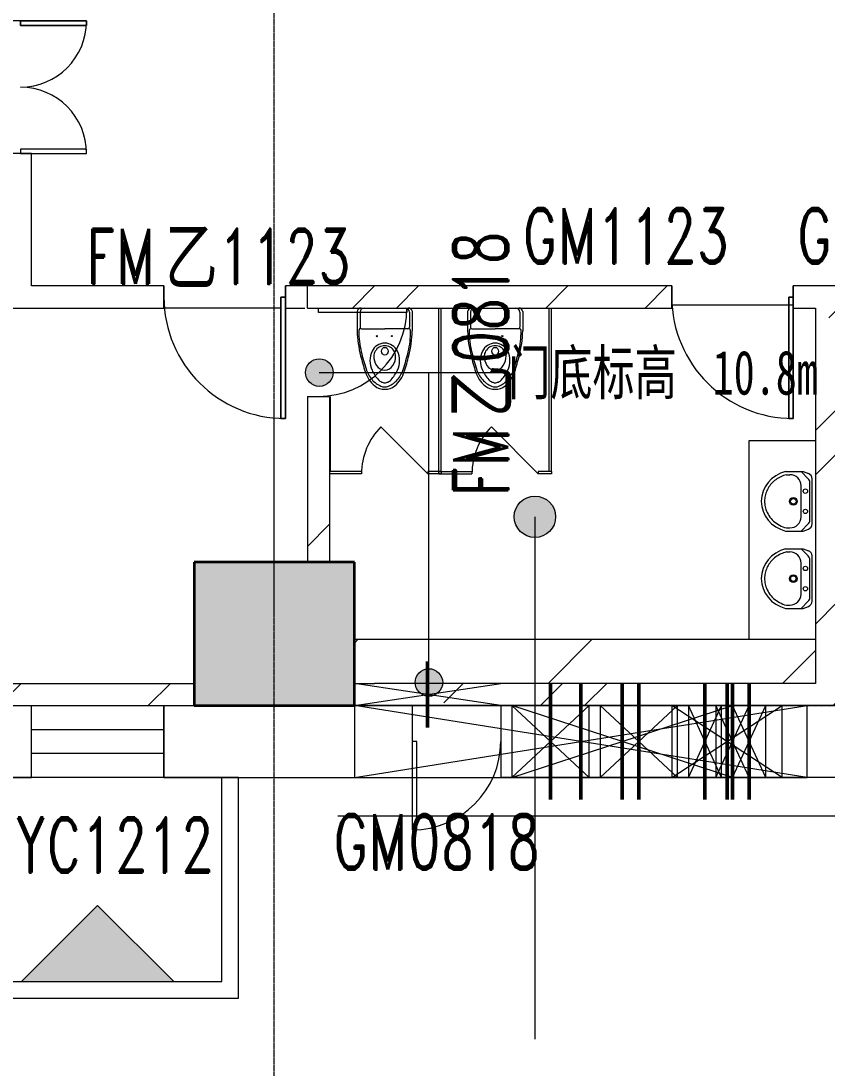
# Model space of a CAD drawing. Header units: millimetres. Extents: x -172041 to 399210, y -31706 to 192400.
# Drawn here: x 252105 to 259406, y -3283 to 6200 of the extents above; entities that cross this region are included whole.
import ezdxf

# ---------------------------------------------------------------- set-up
doc = ezdxf.new("R2010")
doc.units = ezdxf.units.MM
doc.linetypes.add('1_1', pattern=[2, 1, -1])
doc.linetypes.add('轴网线', pattern=[22.04, 18.38, -1.83, 0, -1.83])
doc.layers.get('0').update_dxf_attribs({"color": 8})
for name, color, linetype, lineweight in [('A-ANNO-NOTE', 8, 'Continuous', 5), ('A-AREA-IDEN', 8, 'Continuous', 9), ('A-DETL-THIN', 8, 'Continuous', 5), ('A-DOOR', 8, 'Continuous', 5), ('A-DOOR-IDEN', 8, 'Continuous', 9), ('A-DOOR-OPNG', 8, 'Continuous', 5), ('A-FLOR', 8, 'Continuous', 5), ('A-GENM', 8, 'Continuous', 5), ('A-GLAZ', 8, 'Continuous', 5), ('A-GLAZ-IDEN', 8, 'Continuous', 9), ('A-WALL', 8, 'Continuous', 5), ('A-WALL-FNSH', 8, 'Continuous', 9), ('A-WALL-PATT', 8, 'Continuous', 9), ('G-ANNO-TEXT', 8, 'Continuous', 9), ('P-SANR-FIXT', 8, 'Continuous', 5), ('Q-CASE', 8, '1_1', 5), ('S-COLS', 8, 'Continuous', 5), ('S-GRID', 8, 'Continuous', 9), ('S-STRS', 8, 'Continuous', 5)]:
    doc.layers.add(name, color=color, linetype=linetype, lineweight=lineweight)
doc.styles.add('RomanD_4', font='romand__.ttf', dxfattribs={"width": 0.7, "height": 500})
doc.styles.add('仿宋_8', font='', dxfattribs={"width": 0.7, "height": 400})
doc.styles.add('微软雅黑', font='Microsoft YaHei.ttf', dxfattribs={"width": 0.7, "height": 500})
doc.styles.get('仿宋_8').set_extended_font_data('FangSong')
pattern_1 = [(45, (-5e-09, 2e-10), (-1325.825, 1325.825), []), (45, (-5e-09, 400), (-1325.825, 1325.825), []), (45, (-5e-09, 1300), (-1325.825, 1325.825), [1875, -625])]

# ---------------------------------------------------------------- blocks, each defined once
blk = doc.blocks.new('X-ST-F3-02-C-001_HLP2_rvt-1-LAY-2F-1_500-A')
at = {"layer": 'S-COLS', "true_color": 0xc0c0c0}
blk.add_hatch(color=9, dxfattribs=at).paths.add_polyline_path([(255125, 0), (255125, 1300), (253675, 1300), (253675, 0), (254700, 0)], flags=0)
at = {"layer": 'S-COLS', "color": 7, "lineweight": 35}
for p, q in [((255125, 1300), (253675, 1300)), ((253675, 1300), (253675, 0)), ((255125, 0), (255125, 1300)), ((253675, 0), (255125, 0))]:
    blk.add_line(p, q, dxfattribs=at)
blk = doc.blocks.new('AR-F3-00-STA-001_HLP2_rvt-1-LAY-2F-1_500-A')
at = {"layer": 'S-STRS', "lineweight": 15}
blk.add_line((254460, 3600), (253400, 3600), dxfattribs=at)
blk = doc.blocks.new('矩形墙洞-A2 - 矩形墙洞-A-4128900-LAY-2F-1_500-A')
at = {"layer": 'A-GENM', "color": 7, "lineweight": 50}
blk.add_line((125, 300), (125, -300), dxfattribs=at)
at = {"layer": 'A-GENM'}
for p, q in [((787.5, -100), (-537.5, 100)), ((-537.5, -100), (787.5, 100))]:
    blk.add_line(p, q, dxfattribs=at)
blk = doc.blocks.new('单扇平开防火门_带观察窗 - FM乙0818-4703344-LAY-2F-1_500-A')
at = {"layer": 'A-DOOR'}
for p, q in [((360, -800), (360, 0)), ((360, 0), (400, 0)), ((400, 0), (400, -800)), ((400, -800), (360, -800))]:
    blk.add_line(p, q, dxfattribs=at)
blk.add_arc((400, 0), 800, 180, 270, dxfattribs=at)
at = {"layer": 'A-DOOR-OPNG'}
for p, q in [((-400, 100), (-400, -100)), ((400, 99), (400, -100))]:
    blk.add_line(p, q, dxfattribs=at)
blk = doc.blocks.new('单扇平开防火门_带观察窗 - FM乙1123-4703410-LAY-2F-1_500-A')
at = {"layer": 'A-DOOR'}
for p, q in [((510, -1100), (510, 0)), ((550, 0), (510, 0)), ((510, 0), (510, -700)), ((550, -700), (550, 0)), ((510, 0), (550, 0)), ((550, 0), (550, -1100)), ((510, -700), (510, -900)), ((550, -900), (550, -700)), ((510, -900), (510, -1100)), ((550, -1100), (550, -900)), ((550, -1100), (510, -1100)), ((510, -1100), (550, -1100))]:
    blk.add_line(p, q, dxfattribs=at)
blk.add_arc((550, 0), 1100, 180, 270, dxfattribs=at)
at = {"layer": 'A-DOOR-OPNG'}
for p, q in [((-550, 100), (-550, -100)), ((550, 99), (550, -100))]:
    blk.add_line(p, q, dxfattribs=at)
blk = doc.blocks.new('双扇平开防火门_带观察窗 - FM甲1223-4643343-LAY-2F-1_500-A')
at = {"layer": 'A-DOOR'}
for p, q in [((-600, 0), (-600, 600)), ((-600, 600), (-560, 600)), ((-600, 600), (-600, 400)), ((-560, 600), (-600, 600)), ((-560, 600), (-560, 0)), ((-560, 400), (-560, 600)), ((600, 600), (560, 600)), ((560, 600), (560, 0)), ((600, 600), (560, 600)), ((560, 600), (560, 400)), ((600, 0), (600, 600)), ((600, 400), (600, 600)), ((-600, 400), (-600, 200)), ((-560, 200), (-560, 400)), ((560, 400), (560, 200)), ((600, 200), (600, 400)), ((-600, 200), (-600, 0)), ((-560, 0), (-560, 200)), ((560, 200), (560, 0)), ((600, 0), (600, 200)), ((-560, 0), (-600, 0)), ((-600, 0), (-560, 0)), ((560, 0), (600, 0)), ((560, 0), (600, 0))]:
    blk.add_line(p, q, dxfattribs=at)
for centre, start, end in [((-600, 0), 0, 90), ((600, 0), 90, 180)]:
    blk.add_arc(centre, 600, start, end, dxfattribs=at)
at = {"layer": 'A-DOOR-OPNG'}
for p, q in [((-600, 100), (-600, -100)), ((600, 100), (600, -100))]:
    blk.add_line(p, q, dxfattribs=at)
blk = doc.blocks.new('单扇平开防火门_带观察窗 - GM1123-4703414-LAY-2F-1_500-A')
at = {"layer": 'A-DOOR'}
for p, q in [((510, -1100), (510, 0)), ((550, 0), (510, 0)), ((510, 0), (510, -700)), ((550, -700), (550, 0)), ((510, 0), (550, 0)), ((550, 0), (550, -1100)), ((510, -700), (510, -900)), ((550, -900), (550, -700)), ((510, -900), (510, -1100)), ((550, -1100), (550, -900)), ((550, -1100), (510, -1100)), ((510, -1100), (550, -1100))]:
    blk.add_line(p, q, dxfattribs=at)
blk.add_arc((550, 0), 1100, 180, 270, dxfattribs=at)
at = {"layer": 'A-DOOR-OPNG'}
for p, q in [((-550, 100), (-550, -100)), ((550, 99), (550, -100)), ((-550, -70), (550, -70))]:
    blk.add_line(p, q, dxfattribs=at)
blk = doc.blocks.new('单扇窗 - XPYC1212-4534990-LAY-2F-1_500-A')
at = {"layer": 'A-GLAZ'}
for p, q in [((-600, -330), (-600, 320)), ((-600, 320), (600, 320)), ((600, 320), (600, -330)), ((-600, 103.3), (600, 103.3)), ((600, -113.3), (-600, -113.3)), ((600, -330), (-600, -330))]:
    blk.add_line(p, q, dxfattribs=at)
blk = doc.blocks.new('洗脸盆-多个有台面有墙 2D - 1800-3767988-LAY-2F-1_500-A')
at = {"layer": 'P-SANR-FIXT'}
for p, q in [((125, 700), (1925, 700)), ((1925, 700), (1925, 100))]:
    blk.add_line(p, q, dxfattribs=at)
blk = doc.blocks.new('单个圆形有台面台盆 - 单个圆形有台面台盆-3767995-LAY-2F-1_500-A')
at = {"layer": 'P-SANR-FIXT'}
for p, q in [((-270, 269.5), (-270, 110.5)), ((-240.9, 262), (-240.9, 230)), ((240.9, 262), (240.9, 230)), ((270, 269.5), (270, 110.5)), ((-270, 130), (-204.6, 64.6)), ((-270, 110.5), (-251.4, 62.1)), ((-140.9, 130), (140.9, 130)), ((270, 130), (204.6, 64.6)), ((270, 110.5), (251.4, 62.1)), ((-204.7, 30), (204.7, 30)), ((-169.3, 50), (169.3, 50))]:
    blk.add_line(p, q, dxfattribs=at)
for centre, radius in [((0, 200), 35), ((0, 200), 25), ((-91.7, 90), 20), ((91.7, 90), 20)]:
    blk.add_circle(centre, radius, dxfattribs=at)
for centre, radius, start, end in [((-140.9, 230), 100, 180, 270), ((140.9, 230), 100, 270, 360), ((-204.7, 80), 50, 201, 270), ((-169.3, 100), 50, 225, 270), ((169.3, 100), 50, 270, 315), ((204.7, 80), 50, 270, 339)]:
    blk.add_arc(centre, radius, start, end, dxfattribs=at)
blk.add_ellipse((0, 190), major_axis=(0, 300), ratio=0.933333, start_param=4.980452, end_param=7.585919, dxfattribs=at)
blk.add_open_spline([(240.9, 262), (236.5, 279.5), (224.2, 313.5), (196.8, 359.4), (161.6, 398.3), (120.1, 428.8), (73.9, 449.8), (25, 460.4), (-25, 460.4), (-78, 448.9), (-131.4, 423), (-180.8, 380.6), (-219, 326.1), (-235.3, 283.9), (-240.9, 262)], degree=3, knots=[8.122045, 8.122045, 8.122045, 8.122045, 8.322465, 8.522886, 8.723306, 8.923727, 9.124147, 9.324568, 9.524988, 9.725409, 9.975934, 10.22646, 10.476986, 10.727511, 10.727511, 10.727511, 10.727511], dxfattribs=at)
blk = doc.blocks.new('单扇平开防火门_带观察窗 - GM0818-4841565-LAY-2F-1_500-A')
at = {"layer": 'A-DOOR'}
for p, q in [((400, 800), (360, 800)), ((360, 800), (360, 0)), ((400, 0), (400, 800)), ((360, 0), (400, 0))]:
    blk.add_line(p, q, dxfattribs=at)
blk.add_arc((400, 0), 800, 90, 180, dxfattribs=at)
at = {"layer": 'A-DOOR-OPNG'}
for p, q in [((-400, -325), (-400, 325)), ((400, -324), (400, 325))]:
    blk.add_line(p, q, dxfattribs=at)
blk = doc.blocks.new('混凝土雨棚1 - 混凝土雨棚-300mm-2000 2-V65-LAY-2F-1_500-A')
at = {"layer": 'Q-CASE'}
for p, q in [((1400, 2000), (-1400, 2000)), ((-1400, 2000), (-1400, 0)), ((1400, 0), (1400, 2000))]:
    blk.add_line(p, q, dxfattribs=at)
at = {"layer": 'Q-CASE', "linetype": 'Continuous'}
for p, q in [((1400, 2000), (-1400, 2000)), ((-1400, 2000), (-1400, 0)), ((1400, 0), (1400, 2000)), ((-814.3, 1850), (-1250, 1850)), ((-1250, 1850), (-1250, 0)), ((1250, 1850), (564.3, 1850)), ((1250, 0), (1250, 1850)), ((-1400, 0), (1400, 0))]:
    blk.add_line(p, q, dxfattribs=at)
blk = doc.blocks.new('坐便器带厕所隔断 内开门 - 坐便器带厕所隔断 内开门-3756326-LAY-2F-1_500-A')
at = {"layer": 'A-GENM'}
for p, q in [((-20, 0), (0, 0)), ((-20, -1480), (-20, 0)), ((0, -1480), (0, 0)), ((-1000, -1480), (-1000, -800)), ((-120, -1500), (-544.3, -1075.7)), ((-1000, -1480), (-1010, -1480)), ((-720, -1480), (-1010, -1480)), ((-720, -1500), (-1010, -1500)), ((-720, -1480), (-720, -1500)), ((0, -1480), (-120, -1480)), ((-120, -1480), (-120, -1500)), ((0, -1500), (-120, -1500)), ((0, -1480), (-20, -1480)), ((0, -1480), (0, -1500))]:
    blk.add_line(p, q, dxfattribs=at)
blk.add_arc((-120, -1500), 600, 135, 180, dxfattribs=at)
at = {"layer": 'P-SANR-FIXT', "color": 7}
for p, q in [((-760, -31.7), (-760, -206.7)), ((-733.8, -37), (-733.8, -174)), ((-286.2, -37), (-286.2, -174)), ((-260, -31.7), (-260, -206.7)), ((-719.7, -188.2), (-510, -188.2)), ((-300.3, -188.2), (-510, -188.2))]:
    blk.add_line(p, q, dxfattribs=at)
for centre, radius in [((-582.2, -254.1), 5.14), ((-445, -254.1), 5.05)]:
    blk.add_circle(centre, radius, dxfattribs=at)
for centre, radius, start, end in [((-723.4, -37), 37, 90, 171.71377), ((-696.8, -37), 37, 90, 180), ((-323.2, -37), 37, 0, 90), ((-296.6, -37), 37, 8.28623, 90), ((-681, -225.7), 68, 138.67278, 153.46196), ((-719.7, -174), 14.1, 180, 270), ((-300.3, -174), 14.1, 270, 0), ((-339, -225.7), 68, 26.53804, 41.32722), ((286.8, -175.5), 1047.2, 181.70708, 194.29292), ((-716.3, -208.1), 28.6, 153.46196, 181.51808), ((48.3, -210.2), 793.1, 179.90058, 193.57355), ((-1068.3, -210.2), 793.1, 346.42645, 0.09942), ((-1306.8, -175.5), 1047.2, 345.70708, 358.29292), ((-303.7, -208.1), 28.6, 358.48192, 26.53804), ((-509.9, -445.2), 127.2, 90.03148, 154.78186), ((-508.8, -442), 101.3, 90.69476, 149.76448), ((-510.1, -445.2), 127.2, 25.21814, 89.96852), ((-511.2, -442), 101.3, 30.23552, 89.30524), ((1669.1, 176.7), 2473.8, 194.29292, 197.70708), ((1486.7, 137.1), 2272.8, 193.57355, 197.61692), ((-442.4, -477), 201.8, 154.78186, 205.21814), ((-463, -438.8), 145.7, 178.11679, 213.88321), ((-517.3, -437), 91.4, 149.76448, 178.11679), ((-557, -438.8), 145.7, 326.11679, 1.88321), ((-502.7, -437), 91.4, 1.88321, 30.23552), ((-577.6, -477), 201.8, 334.78186, 25.21814), ((-2506.7, 137.1), 2272.8, 342.38308, 346.42645), ((-2689.1, 176.7), 2473.8, 342.29292, 345.70708), ((-413.5, -466.3), 279.2, 197.61692, 220.6886), ((-310.2, -414.7), 348, 205.21814, 222.31561), ((-502.8, -465.5), 97.8, 213.88321, 265.77526), ((-517.2, -465.5), 97.8, 274.22474, 326.11679), ((-709.8, -414.7), 348, 317.68439, 334.78186), ((-606.5, -466.3), 279.2, 319.3114, 342.38308), ((-424.3, -491.7), 276.2, 197.70708, 230.29292), ((-455.9, -502.7), 223.3, 220.6886, 246.74526), ((-502.6, -589.9), 87.7, 222.31561, 245.68439), ((-517.4, -589.9), 87.7, 294.31561, 317.68439), ((-564.1, -502.7), 223.3, 293.25474, 319.3114), ((-595.7, -491.7), 276.2, 309.70708, 342.29292), ((-515.1, -601.1), 134, 230.29292, 272.18682), ((-510, -628.6), 86.3, 246.74526, 293.25474), ((-504.7, -594.5), 82.7, 245.68439, 266.31561), ((-515.3, -594.5), 82.7, 273.68439, 294.31561), ((-504.9, -601.1), 134, 267.81318, 309.70708)]:
    blk.add_arc(centre, radius, start, end, dxfattribs=at)
blk.add_ellipse((-510, -391), major_axis=(0, 35), ratio=0.857143, dxfattribs=at)
blk = doc.blocks.new('坐便器带厕所隔断 内开门 - 坐便器带厕所隔断 内开门-V68-LAY-2F-1_500-A')
at = {"layer": 'A-GENM'}
for p, q in [((-1020, 0), (-1000, 0)), ((-1020, -1480), (-1020, 0)), ((-20, 0), (0, 0)), ((-20, -1480), (-20, 0)), ((-1000, -1480), (-1000, 0)), ((0, -1480), (0, 0)), ((-120, -1500), (-544.3, -1075.7)), ((-1000, -1480), (-1020, -1480)), ((-1020, -1500), (-1020, -1480)), ((-1020, -1480), (-720, -1480)), ((-1020, -1500), (-720, -1500)), ((-720, -1480), (-720, -1500)), ((0, -1480), (-120, -1480)), ((-120, -1480), (-120, -1500)), ((0, -1500), (-120, -1500)), ((0, -1480), (-20, -1480)), ((0, -1480), (0, -1500))]:
    blk.add_line(p, q, dxfattribs=at)
blk.add_arc((-120, -1500), 600, 135, 180, dxfattribs=at)
at = {"layer": 'P-SANR-FIXT', "color": 7}
for p, q in [((-760, -31.7), (-760, -206.7)), ((-733.8, -37), (-733.8, -174)), ((-286.2, -37), (-286.2, -174)), ((-260, -31.7), (-260, -206.7)), ((-719.7, -188.2), (-510, -188.2)), ((-300.3, -188.2), (-510, -188.2))]:
    blk.add_line(p, q, dxfattribs=at)
for centre, radius in [((-582.2, -254.1), 5.14), ((-445, -254.1), 5.05)]:
    blk.add_circle(centre, radius, dxfattribs=at)
for centre, radius, start, end in [((-723.4, -37), 37, 90, 171.71377), ((-696.8, -37), 37, 90, 180), ((-323.2, -37), 37, 0, 90), ((-296.6, -37), 37, 8.28623, 90), ((-681, -225.7), 68, 138.67278, 153.46196), ((-719.7, -174), 14.1, 180, 270), ((-300.3, -174), 14.1, 270, 0), ((-339, -225.7), 68, 26.53804, 41.32722), ((286.8, -175.5), 1047.2, 181.70708, 194.29292), ((-716.3, -208.1), 28.6, 153.46196, 181.51808), ((48.3, -210.2), 793.1, 179.90058, 193.57355), ((-1068.3, -210.2), 793.1, 346.42645, 0.09942), ((-1306.8, -175.5), 1047.2, 345.70708, 358.29292), ((-303.7, -208.1), 28.6, 358.48192, 26.53804), ((-509.9, -445.2), 127.2, 90.03148, 154.78186), ((-508.8, -442), 101.3, 90.69476, 149.76448), ((-510.1, -445.2), 127.2, 25.21814, 89.96852), ((-511.2, -442), 101.3, 30.23552, 89.30524), ((1669.1, 176.7), 2473.8, 194.29292, 197.70708), ((1486.7, 137.1), 2272.8, 193.57355, 197.61692), ((-442.4, -477), 201.8, 154.78186, 205.21814), ((-463, -438.8), 145.7, 178.11679, 213.88321), ((-517.3, -437), 91.4, 149.76448, 178.11679), ((-557, -438.8), 145.7, 326.11679, 1.88321), ((-502.7, -437), 91.4, 1.88321, 30.23552), ((-577.6, -477), 201.8, 334.78186, 25.21814), ((-2506.7, 137.1), 2272.8, 342.38308, 346.42645), ((-2689.1, 176.7), 2473.8, 342.29292, 345.70708), ((-413.5, -466.3), 279.2, 197.61692, 220.6886), ((-310.2, -414.7), 348, 205.21814, 222.31561), ((-502.8, -465.5), 97.8, 213.88321, 265.77526), ((-517.2, -465.5), 97.8, 274.22474, 326.11679), ((-709.8, -414.7), 348, 317.68439, 334.78186), ((-606.5, -466.3), 279.2, 319.3114, 342.38308), ((-424.3, -491.7), 276.2, 197.70708, 230.29292), ((-455.9, -502.7), 223.3, 220.6886, 246.74526), ((-502.6, -589.9), 87.7, 222.31561, 245.68439), ((-517.4, -589.9), 87.7, 294.31561, 317.68439), ((-564.1, -502.7), 223.3, 293.25474, 319.3114), ((-595.7, -491.7), 276.2, 309.70708, 342.29292), ((-515.1, -601.1), 134, 230.29292, 272.18682), ((-510, -628.6), 86.3, 246.74526, 293.25474), ((-504.7, -594.5), 82.7, 245.68439, 266.31561), ((-515.3, -594.5), 82.7, 273.68439, 294.31561), ((-504.9, -601.1), 134, 267.81318, 309.70708)]:
    blk.add_arc(centre, radius, start, end, dxfattribs=at)
blk.add_ellipse((-510, -391), major_axis=(0, 35), ratio=0.857143, dxfattribs=at)
blk = doc.blocks.new('矩形墙洞-D - F01-4833465-LAY-2F-1_500-A')
at = {"layer": 'A-GENM', "color": 7, "lineweight": 50}
blk.add_line((125, -525), (125, 525), dxfattribs=at)
at = {"layer": 'A-GENM'}
for p, q in [((2175, 325), (-1925, 325)), ((-1925, 325), (-1925, -325)), ((2175, 325), (-1925, -325)), ((-1925, 325), (2175, -325)), ((2175, -325), (2175, 325)), ((-1925, -325), (2175, -325))]:
    blk.add_line(p, q, dxfattribs=at)
blk = doc.blocks.new('矩形墙洞-D - F01-4875453-LAY-2F-1_500-A')
at = {"layer": 'A-GENM', "color": 7, "lineweight": 50}
blk.add_line((125, -525), (125, 525), dxfattribs=at)
at = {"layer": 'A-GENM'}
for p, q in [((625, 325), (-375, 325)), ((-375, 325), (-375, -325)), ((625, 325), (-375, -325)), ((-375, 325), (625, -325)), ((625, -325), (625, 325)), ((-375, -325), (625, -325))]:
    blk.add_line(p, q, dxfattribs=at)
blk = doc.blocks.new('矩形墙洞-D - F01-4842384-LAY-2F-1_500-A')
at = {"layer": 'A-GENM', "color": 7, "lineweight": 50}
blk.add_line((125, -525), (125, 525), dxfattribs=at)
at = {"layer": 'A-GENM'}
for p, q in [((475, 325), (-225, 325)), ((-225, 325), (-225, -325)), ((475, 325), (-225, -325)), ((-225, 325), (475, -325)), ((475, -325), (475, 325)), ((-225, -325), (475, -325))]:
    blk.add_line(p, q, dxfattribs=at)
blk = doc.blocks.new('矩形墙洞-D - F04-4841620-LAY-2F-1_500-A')
at = {"layer": 'A-GENM', "color": 7, "lineweight": 50}
blk.add_line((125, -525), (125, 525), dxfattribs=at)
at = {"layer": 'A-GENM'}
for p, q in [((275, 325), (-25, 325)), ((-25, 325), (-25, -325)), ((275, 325), (-25, -325)), ((-25, 325), (275, -325)), ((275, -325), (275, 325)), ((-25, -325), (275, -325))]:
    blk.add_line(p, q, dxfattribs=at)
blk = doc.blocks.new('矩形墙洞-D - F07-4841795-LAY-2F-1_500-A')
at = {"layer": 'A-GENM', "color": 7, "lineweight": 50}
blk.add_line((125, -525), (125, 525), dxfattribs=at)
at = {"layer": 'A-GENM'}
for p, q in [((475, 325), (-225, 325)), ((-225, 325), (-225, -325)), ((475, 325), (-225, -325)), ((-225, 325), (475, -325)), ((475, -325), (475, 325)), ((-225, -325), (475, -325))]:
    blk.add_line(p, q, dxfattribs=at)
blk = doc.blocks.new('矩形墙洞-D - F07-4841864-LAY-2F-1_500-A')
at = {"layer": 'A-GENM', "color": 7, "lineweight": 50}
blk.add_line((125, -525), (125, 525), dxfattribs=at)
at = {"layer": 'A-GENM'}
for p, q in [((1125, 325), (-875, 325)), ((-875, 325), (-875, -325)), ((1125, 325), (-875, -325)), ((-875, 325), (1125, -325)), ((1125, -325), (1125, 325)), ((-875, -325), (1125, -325))]:
    blk.add_line(p, q, dxfattribs=at)
blk = doc.blocks.new('矩形墙洞-D - F12C-4842025-LAY-2F-1_500-A')
at = {"layer": 'A-GENM', "color": 7, "lineweight": 50}
blk.add_line((125, -525), (125, 525), dxfattribs=at)
at = {"layer": 'A-GENM'}
for p, q in [((275, 325), (-25, 325)), ((-25, 325), (-25, -325)), ((275, 325), (-25, -325)), ((-25, 325), (275, -325)), ((275, -325), (275, 325)), ((-25, -325), (275, -325))]:
    blk.add_line(p, q, dxfattribs=at)
blk = doc.blocks.new('矩形墙洞-D - F01-4842473-LAY-2F-1_500-A')
at = {"layer": 'A-GENM', "color": 7, "lineweight": 50}
blk.add_line((125, -525), (125, 525), dxfattribs=at)
at = {"layer": 'A-GENM'}
for p, q in [((275, 325), (-25, 325)), ((-25, 325), (-25, -325)), ((275, 325), (-25, -325)), ((-25, 325), (275, -325)), ((275, -325), (275, 325)), ((-25, -325), (275, -325))]:
    blk.add_line(p, q, dxfattribs=at)

msp = doc.modelspace()

# ---------------------------------------------------------------- hatches: boundary and pattern name
at = {"layer": 'A-ANNO-NOTE'}
msp.add_hatch(color=256, dxfattribs=at).paths.add_polyline_path([(252200, -2500), (253489.3, -2500), (252800, -1810.7), (252110.7, -2500)], flags=0)
at = {"layer": 'A-AREA-IDEN', "lineweight": 18}
h = msp.add_hatch(color=256, dxfattribs=at)
edge = h.paths.add_edge_path(flags=0)
edge.add_arc((256760.3, 1710), 187.5, 0, 360)
at = {"layer": 'A-WALL-PATT', "lineweight": 5}
h = msp.add_hatch(dxfattribs=at)
h.set_pattern_fill('FP_10', color=256, style=0, pattern_type=2)
h.set_pattern_definition(pattern_1)
h.paths.add_polyline_path([(263900, 3600), (263900, 3800), (260800, 3800), (260800, 3600), (263012.5, 3600)], flags=0)
h.paths.add_polyline_path([(255476.6, 3600), (258000, 3600), (258000, 3800), (254900, 3800), (254900, 3600), (254925, 3600)], flags=0)
h.paths.add_polyline_path([(259500, 3600), (259700, 3600), (259694.3, 3800), (259100, 3800), (259100, 3600), (259300, 3600)], flags=0)
h = msp.add_hatch(dxfattribs=at)
h.set_pattern_fill('FP_10', color=256, style=0, pattern_type=2)
h.set_pattern_definition(pattern_1)
h.paths.add_polyline_path([(259500, 200), (259500, 3600), (259300, 3600), (259300, 200)], flags=0)
h = msp.add_hatch(dxfattribs=at)
h.set_pattern_fill('FP_10', color=256, style=0, pattern_type=2)
h.set_pattern_definition(pattern_1)
h.paths.add_polyline_path([(254900, 1300), (254900, 2800), (254700, 2800), (254700, 1300)], flags=0)
h = msp.add_hatch(dxfattribs=at)
h.set_pattern_fill('FP_17', color=256, style=0, pattern_type=2)
h.set_pattern_definition([(45, (-5e-09, 2e-10), (-1060.66, 1060.66), [])])
h.paths.add_polyline_path([(257790.2, 200), (259300, 200), (259300, 600), (255125, 600), (255125, 200), (257279.1, 200)], flags=0)
h = msp.add_hatch(dxfattribs=at)
h.set_pattern_fill('FP_10', color=256, style=0, pattern_type=2)
h.set_pattern_definition(pattern_1)
h.paths.add_polyline_path([(263275, 0), (263275, 200), (257790.2, 200), (257790.2, 0), (262686.7, 0)], flags=0)
h.paths.add_polyline_path([(249900, 0), (249900, 200), (246740, 200), (246740, 0), (248266.4, 0)], flags=0)
h.paths.add_polyline_path([(250400, 0), (251300, 0), (251300, 200), (250400, 200), (250400, 26.3)], flags=0)
h.paths.add_polyline_path([(255308.2, 0), (255308.2, 200), (255125, 200), (255125, 0)], flags=0)
h.paths.add_polyline_path([(253675, 0), (253675, 200), (251800, 200), (251800, 0), (252200, 0)], flags=0)
h.paths.add_polyline_path([(246240, 0), (246240, 200), (245525, 200), (245525, 0)], flags=0)
h = msp.add_hatch(dxfattribs=at)
h.set_pattern_fill('FP_10', color=256, style=0, pattern_type=2)
h.set_pattern_definition(pattern_1)
h.paths.add_polyline_path([(257790.2, 0), (257790.2, 200), (255308.2, 200), (255308.2, 0), (255650, 0), (255650, 25), (256450, 25), (256450, 0)], flags=0)
at = {"layer": 'G-ANNO-TEXT'}
h = msp.add_hatch(color=256, dxfattribs=at)
edge = h.paths.add_edge_path(flags=0)
edge.add_arc((254807.5, 3016), 125, 0, 360)
h = msp.add_hatch(color=256, dxfattribs=at)
edge = h.paths.add_edge_path(flags=0)
edge.add_arc((255799.9, 209), 125, 0, 360)

# ---------------------------------------------------------------- linework, layer by layer
at = {"layer": 'A-ANNO-NOTE', "lineweight": 18}
for p, q in [((252800, -1810.7), (252110.7, -2500)), ((253489.3, -2500), (252800, -1810.7)), ((252110.7, -2500), (253489.3, -2500))]:
    msp.add_line(p, q, dxfattribs=at)
at = {"layer": 'A-AREA-IDEN', "lineweight": 18}
msp.add_line((256760.3, 1710), (256760.3, -3019.7), dxfattribs=at)
msp.add_circle((256760.3, 1710), 187.5, dxfattribs=at)
at = {"layer": 'A-DETL-THIN'}
msp.add_line((254974.5, -1000), (259674.5, -1000), dxfattribs=at)
at = {"layer": 'A-FLOR'}
msp.add_line((254460, 3600), (253400, 3600), dxfattribs=at)
at = {"layer": 'A-WALL', "lineweight": 9}
for p, q in [((252200, 3800), (252200, 5000)), ((253400, 3800), (252200, 3800)), ((253400, 3600), (253400, 3800)), ((254500, 3700), (254500, 3800)), ((258000, 3800), (254500, 3800)), ((258000, 3600), (258000, 3800)), ((259700, 3800), (259100, 3800)), ((259100, 3700), (259100, 3800)), ((251800, 3600), (253400, 3600)), ((254500, 3600), (254675, 3600)), ((254925, 3600), (258000, 3600)), ((259100, 3600), (259300, 3600)), ((259300, 3600), (259300, 600)), ((254700, 2800), (254700, 1300)), ((254900, 2800), (254900, 1300)), ((255125, 600), (259300, 600)), ((251800, 200), (253675, 200)), ((255125, 200), (255308.2, 200)), ((259300, 200), (255308.2, 200)), ((251800, 0), (253675, 0)), ((255125, 0), (255650, 0)), ((263275, 0), (256450, 0))]:
    msp.add_line(p, q, dxfattribs=at)
at = {"layer": 'A-WALL'}
for p, q in [((254700, 3600), (254700, 3800)), ((259300, 600), (259300, 200)), ((253400, -650), (252200, -650))]:
    msp.add_line(p, q, dxfattribs=at)
at = {"layer": 'A-WALL-FNSH', "lineweight": 5}
for p, q in [((252200, -650), (252200, 0)), ((253400, -650), (253400, 0)), ((248000, -650), (252200, -650)), ((253400, -650), (255650, -650)), ((265800, -650), (256450, -650))]:
    msp.add_line(p, q, dxfattribs=at)
at = {"layer": 'G-ANNO-TEXT'}
for p, q in [((254807.5, 3016), (256517.8, 3016)), ((255799.9, 3016), (256517.8, 3016)), ((255799.9, 209), (255799.9, 3016))]:
    msp.add_line(p, q, dxfattribs=at)
for centre in [(254807.5, 3016), (255799.9, 209)]:
    msp.add_circle(centre, 125, dxfattribs=at)
at = {"layer": 'S-GRID', "linetype": '轴网线'}
for p, q in [((254400, -17706.2), (254400, 174400)), ((-16000, 0), (308800, 0))]:
    msp.add_line(p, q, dxfattribs=at)

# ---------------------------------------------------------------- block references
at = {"lineweight": 5}
for name in ['X-ST-F3-02-C-001_HLP2_rvt-1-LAY-2F-1_500-A', 'AR-F3-00-STA-001_HLP2_rvt-1-LAY-2F-1_500-A']:
    msp.add_blockref(name, (0, 0), dxfattribs=at)
at = {"layer": 'A-DOOR'}
for name, p, rotation in [('双扇平开防火门_带观察窗 - FM甲1223-4643343-LAY-2F-1_500-A', (252100, 5600), 270), ('单扇平开防火门_带观察窗 - FM乙0818-4703344-LAY-2F-1_500-A', (254800, 3200), 89.99999999999962), ('单扇平开防火门_带观察窗 - GM0818-4841565-LAY-2F-1_500-A', (256050, -325), 180)]:
    msp.add_blockref(name, p, dxfattribs=dict(at, rotation=rotation))
for name, p in [('单扇平开防火门_带观察窗 - FM乙1123-4703410-LAY-2F-1_500-A', (253950, 3700)), ('单扇平开防火门_带观察窗 - GM1123-4703414-LAY-2F-1_500-A', (258550, 3700))]:
    msp.add_blockref(name, p, dxfattribs=at)
at = {"layer": 'A-GENM'}
for name, p in [('坐便器带厕所隔断 内开门 - 坐便器带厕所隔断 内开门-3756326-LAY-2F-1_500-A', (255910, 3600)), ('坐便器带厕所隔断 内开门 - 坐便器带厕所隔断 内开门-V68-LAY-2F-1_500-A', (256910, 3600)), ('矩形墙洞-A2 - 矩形墙洞-A-4128900-LAY-2F-1_500-A', (255662.5, 100))]:
    msp.add_blockref(name, p, dxfattribs=at)
at = {"layer": 'A-GENM', "rotation": 180}
for name, p in [('矩形墙洞-D - F01-4833465-LAY-2F-1_500-A', (257300, -325)), ('矩形墙洞-D - F07-4841795-LAY-2F-1_500-A', (257025, -325)), ('矩形墙洞-D - F07-4841864-LAY-2F-1_500-A', (257675, -325)), ('矩形墙洞-D - F01-4842384-LAY-2F-1_500-A', (257825, -325)), ('矩形墙洞-D - F01-4875453-LAY-2F-1_500-A', (258625, -325)), ('矩形墙洞-D - F04-4841620-LAY-2F-1_500-A', (258425, -325)), ('矩形墙洞-D - F12C-4842025-LAY-2F-1_500-A', (258675, -325)), ('矩形墙洞-D - F01-4842473-LAY-2F-1_500-A', (258825, -325)), ('混凝土雨棚1 - 混凝土雨棚-300mm-2000 2-V65-LAY-2F-1_500-A', (252675, -650))]:
    msp.add_blockref(name, p, dxfattribs=at)
at = {"layer": 'A-GLAZ', "rotation": 180}
msp.add_blockref('单扇窗 - XPYC1212-4534990-LAY-2F-1_500-A', (252800, -330), dxfattribs=at)
at = {"layer": 'P-SANR-FIXT', "rotation": 90}
for name, p in [('洗脸盆-多个有台面有墙 2D - 1800-3767988-LAY-2F-1_500-A', (259400, 475)), ('单个圆形有台面台盆 - 单个圆形有台面台盆-3767995-LAY-2F-1_500-A', (259300, 1850)), ('单个圆形有台面台盆 - 单个圆形有台面台盆-3767995-LAY-2F-1_500-A', (259300, 1150))]:
    msp.add_blockref(name, p, dxfattribs=at)

# ---------------------------------------------------------------- texts
at = {"layer": 'A-DOOR-IDEN', "char_height": 500, "attachment_point": 1}
for s, insert, width, style in [('GM1123', (256647.6, 4504.2), 2637.552, 'RomanD_4'), ('GM1123', (259133.4, 4504.2), 2637.552, 'RomanD_4'), ('FM', (252692.2, 4318.2), 869.831, 'RomanD_4'), ('\\f微软雅黑|b0|i0|c134|p34|;\\W.7;乙', (253409.9, 4318.2), 589.24, '微软雅黑'), ('1123', (253896.1, 4318.2), 1683.544, 'RomanD_4'), ('GM0818', (254933.4, -984.6), 2637.552, 'RomanD_4')]:
    msp.add_mtext(s, dxfattribs=dict(at, insert=insert, width=width, style=style))
at = {"layer": 'A-DOOR-IDEN', "char_height": 500, "attachment_point": 1, "rotation": 90}
for s, insert, width, style in [('0818', (256018.9, 3094.9), 1683.544, 'RomanD_4'), ('\\f微软雅黑|b0|i0|c134|p34|;\\W.7;乙', (256018.9, 2608.7), 589.24, '微软雅黑'), ('FM', (256018.9, 1891), 869.831, 'RomanD_4')]:
    msp.add_mtext(s, dxfattribs=dict(at, insert=insert, width=width, style=style))
at = {"layer": 'A-GLAZ-IDEN', "insert": (251451.2, -1012.8), "char_height": 500, "width": 3367.087, "attachment_point": 1, "style": 'RomanD_4'}
msp.add_mtext('XPYC1212', dxfattribs=at)
at = {"layer": 'G-ANNO-TEXT', "char_height": 400, "attachment_point": 1, "style": '仿宋_8'}
for s, insert, width in [('门底标高', (256517.8, 3216), 2244.725), ('10.8m', (258369.9, 3216), 1402.953)]:
    msp.add_mtext(s, dxfattribs=dict(at, insert=insert, width=width))

doc.saveas('drawing.dxf')
